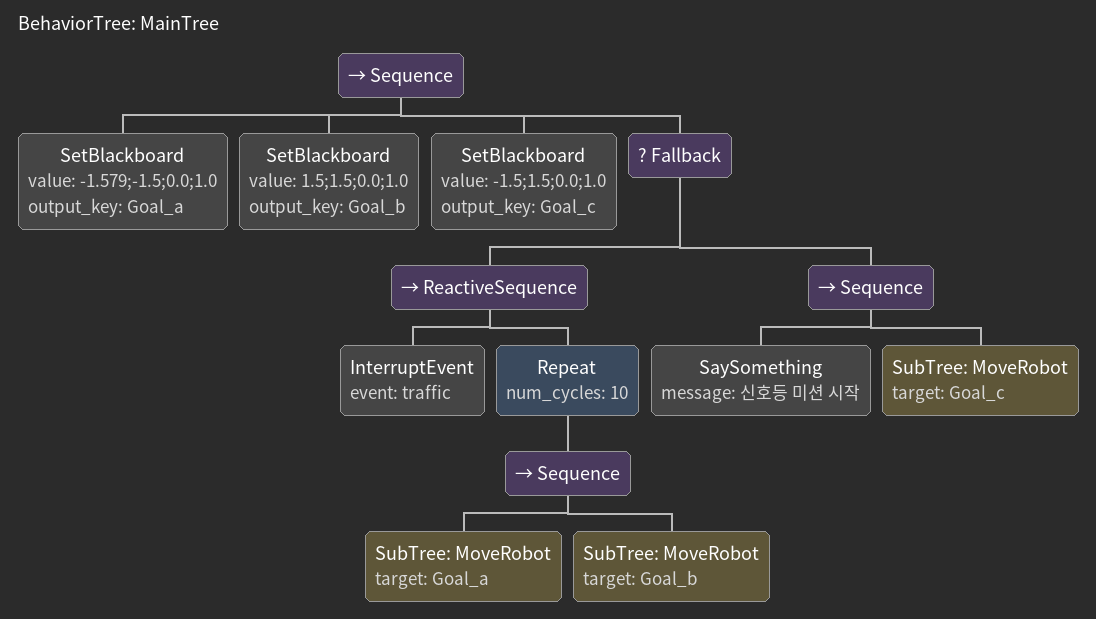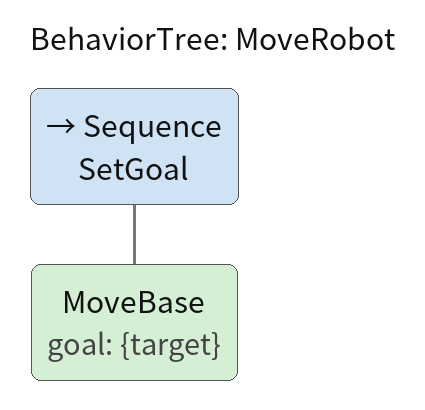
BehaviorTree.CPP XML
<?xml version="1.0" encoding="UTF-8"?>
<root BTCPP_format="3"
      main_tree_to_execute="MainTree">
  <BehaviorTree ID="MainTree">
    <Sequence>
      <SetBlackboard value="-1.579;-1.5;0.0;1.0"
                     output_key="Goal_a"/>
      <SetBlackboard value="1.5;1.5;0.0;1.0"
                     output_key="Goal_b"/>
      <SetBlackboard value="-1.5;1.5;0.0;1.0"
                     output_key="Goal_c"/>
      <Fallback>
        <ReactiveSequence>
          <InterruptEvent event="traffic"/>
          <Repeat num_cycles="10">
            <Sequence>
              <SubTree ID="MoveRobot"
                       target="Goal_a"/>
              <SubTree ID="MoveRobot"
                       target="Goal_b"/>
            </Sequence>
          </Repeat>
        </ReactiveSequence>
        <Sequence>
          <SaySomething message="신호등 미션 시작 "/>
          <SubTree ID="MoveRobot"
                   target="Goal_c"/>
        </Sequence>
      </Fallback>
    </Sequence>
  </BehaviorTree>

  <BehaviorTree ID="MoveRobot">
    <Sequence name="SetGoal">
      <MoveBase goal="{target}"/>
    </Sequence>
  </BehaviorTree>

</root>
